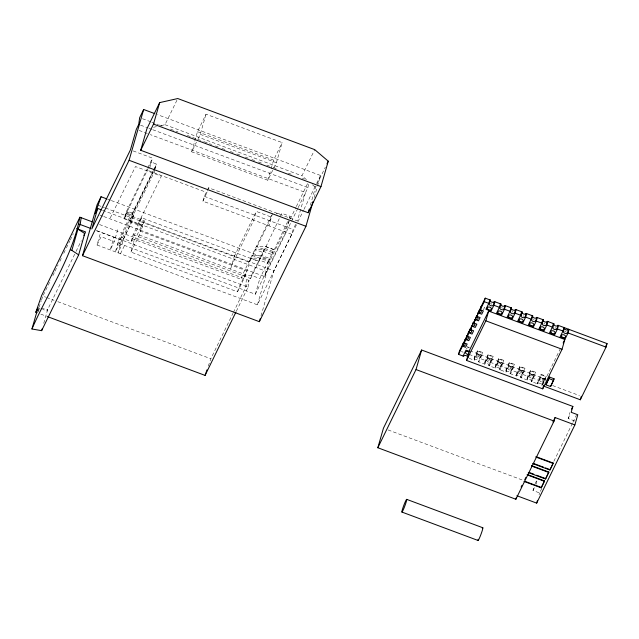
<?xml version="1.0" encoding="UTF-8"?>
<svg xmlns="http://www.w3.org/2000/svg" width="639" height="639" viewBox="0 0 639 639"><rect width="100%" height="100%" fill="white"/><g stroke="black" fill="none" stroke-linecap="round" stroke-linejoin="round"><path stroke-width="0.48" stroke-dasharray="3.19 2.4" d="M236.326 311.257L248.044 287.207L245.504 286.264L246.47 279.443L98.909 224.321M248.044 287.207L249.01 280.393L246.47 279.443M298.181 207.635L307.95 187.626L308.501 183.728M272.565 213.322L268.987 225.839M38.268 311.864L39.33 308.158L41.862 309.108M43.748 323.286L47.717 309.444L75.61 252.309M295.665 224.321L293.149 229.489L291.759 234.337L257.405 304.835L97.04 245.001L100.682 232.3M96.241 230.639L113.878 237.221L110.267 249.857L114.293 241.614L117.935 228.914M124.262 218.826L126.498 214.241L144.262 220.87L142.026 225.447L124.262 218.826L126.258 211.868L147.25 168.888M133.87 214.696L121.522 239.984L117.975 252.732L122.001 244.489L123.654 238.738L131.882 221.653L133.87 214.696L131.33 213.761L118.982 239.05L115.443 251.79L119.469 243.547L121.394 236.821L129.621 219.736M144.262 220.87L142.617 226.613L129.933 221.885L132.449 213.091L152.929 171.156M132.161 220.679L123.654 238.738L131.163 241.55L133.112 234.753L141.435 217.707L258.915 261.471L281.823 213.314L290.21 216.365L285.705 232.077L255.336 294.236L119.469 243.547M250.56 258.372L245.855 274.786L237.532 291.831L130.955 252.07L134.038 241.326L142.361 224.281M154.718 169.934L153.895 172.802L129.933 221.885M154.997 168.976L156.419 164.015L151.339 162.122L148.296 168.369M141.435 217.707L139.486 224.505L131.163 241.55M130.955 252.07L139.278 235.024L142.026 225.447M191.708 151.842L197.483 131.714L206.03 114.213L282.15 142.609L276.383 162.737L267.829 180.246L191.708 151.842L196.413 142.217M198.122 138.719L200.255 134.342L206.03 114.213M291.759 234.337L202.938 201.197L204.328 196.349L206.852 191.189M202.938 201.197L207.603 190.981M207.835 190.174L208.53 187.746L297.343 220.878L305.554 192.539L150.333 134.621M230.631 269.107L235.344 252.653M140.332 221.573L249.442 262.278L271.479 217.164L256.279 211.405L253.763 220.159L231.725 265.273M267.829 180.246L270.856 169.702M271.128 168.744L273.604 160.117L282.15 142.609M237.532 291.831L238.627 287.997L246.95 270.952L140.38 231.198L142.617 226.613M271.711 215.071L242.237 275.417L241.111 279.323L132.001 238.619M133.112 234.753L250.592 278.532L251.486 275.409L259.929 258.132L250.672 258.14L259.027 261.247L259.929 258.132M255.336 294.236L259.578 279.451M269.642 258.468L269.083 260.424L260.72 257.301L259.362 260.089L267.725 263.204L268.284 261.247L252.03 255.352L261.287 255.352L269.642 258.468L272.502 252.613L264.147 249.498L254.889 249.482L263.244 252.597L264.147 249.498L260.385 258.46M257.405 304.835L266.934 271.607L102.36 210.207M287.638 221.613L273.388 251.59L265.025 248.507L263.587 251.446L271.942 254.57L272.502 252.613M261.008 315.93L273.923 270.872L297.447 222.723M310.354 205.231L315.482 187.355L316.76 184.735M314.204 197.523L317.224 186.971M317.503 186.013L320.522 175.469L157.625 114.693M483.571 310.051L484.33 307.415L483.132 309.867M469.074 358.287L474.186 360.188L475.192 356.674A2.173 1.446 16 0 1 477.86 356.123A2.173 1.446 16 0 1 479.25 358.191L485.784 360.628A2.173 1.446 16 0 1 488.46 360.077A2.173 1.446 16 0 1 489.849 362.137L496.383 364.581A2.173 1.446 16 0 1 499.051 364.03A2.173 1.446 16 0 1 500.441 366.091L506.975 368.527A2.173 1.446 16 0 1 509.642 367.976A2.173 1.446 16 0 1 511.04 370.045L517.574 372.481A2.173 1.446 16 0 1 520.242 371.93A2.173 1.446 16 0 1 521.632 373.999L528.165 376.435A2.173 1.446 16 0 1 530.833 375.884A2.173 1.446 16 0 1 532.223 377.953L538.757 380.389A2.173 1.446 16 0 1 541.433 379.838A2.173 1.446 16 0 1 542.823 381.906L543.326 382.09L546.201 376.203L541.129 374.31L538.254 380.197L537.247 383.719L540.123 377.825L541.129 374.31M477.565 350.595L474.689 356.482L473.675 360.005L476.55 354.11L477.565 350.595L482.637 352.488L481.63 356.003L478.755 361.898L479.761 358.375L482.637 352.488M476.231 355.995L477.245 352.48M543.326 382.09L542.319 385.613L541.808 385.421A2.173 1.446 16 0 0 540.418 383.352A2.173 1.446 16 0 0 537.75 383.903L531.217 381.467A2.173 1.446 16 0 0 529.827 379.406A2.173 1.446 16 0 0 527.159 379.957L520.625 377.513A2.173 1.446 16 0 0 519.227 375.452A2.173 1.446 16 0 0 516.56 376.004L510.026 373.567A2.173 1.446 16 0 0 508.636 371.499A2.173 1.446 16 0 0 505.968 372.05L499.434 369.614A2.173 1.446 16 0 0 498.045 367.545A2.173 1.446 16 0 0 495.377 368.096L488.835 365.66A2.173 1.446 16 0 0 487.445 363.591A2.173 1.446 16 0 0 484.777 364.142L478.244 361.706L479.25 358.191M480.296 357.513A2.173 1.446 16 0 0 477.804 355.244A2.173 1.446 16 0 0 476.694 357.513A2.173 1.446 16 0 0 480.296 357.513L481.303 353.99A2.173 1.446 16 0 0 478.811 351.722A2.173 1.446 16 0 0 477.7 353.99A2.173 1.446 16 0 0 481.303 353.99M484.777 364.142L485.784 360.628M488.156 354.549L485.281 360.436L484.274 363.95L487.15 358.064L488.156 354.549L493.228 356.442L492.222 359.957L489.346 365.851L490.353 362.329L493.228 356.442M486.83 359.949L487.837 356.434M488.835 365.66L489.849 362.137M490.888 361.466A2.173 1.446 16 0 0 488.396 359.198A2.173 1.446 16 0 0 487.285 361.458A2.173 1.446 16 0 0 490.888 361.466L491.894 357.944A2.173 1.446 16 0 0 489.402 355.675A2.173 1.446 16 0 0 488.3 357.944A2.173 1.446 16 0 0 491.894 357.944M495.377 368.096L496.383 364.581M498.747 358.503L495.872 364.39L494.866 367.904L497.741 362.017L498.747 358.503L503.828 360.396L502.813 363.911L499.938 369.797L500.952 366.283L503.828 360.396M497.422 363.903L498.428 360.388M499.434 369.614L500.441 366.091M501.479 365.42A2.173 1.446 16 0 0 498.987 363.144A2.173 1.446 16 0 0 497.885 365.412A2.173 1.446 16 0 0 501.479 365.42L502.494 361.898A2.173 1.446 16 0 0 500.002 359.629A2.173 1.446 16 0 0 498.891 361.898A2.173 1.446 16 0 0 502.494 361.898M505.968 372.05L506.975 368.527M509.347 362.457L506.471 368.344L505.457 371.858L508.34 365.971L509.347 362.457L514.419 364.35L513.413 367.864L510.537 373.751L511.543 370.237L514.419 364.35M508.013 367.856L509.027 364.334M510.026 373.567L511.04 370.045M512.079 369.366A2.173 1.446 16 0 0 509.587 367.098A2.173 1.446 16 0 0 508.476 369.366A2.173 1.446 16 0 0 512.079 369.366L513.085 365.851A2.173 1.446 16 0 0 510.593 363.583A2.173 1.446 16 0 0 509.483 365.851A2.173 1.446 16 0 0 513.085 365.851M516.56 376.004L517.574 372.481M519.938 366.403L517.063 372.297L516.056 375.812L518.932 369.925L519.938 366.403L525.018 368.296L524.004 371.818L521.128 377.705L522.135 374.19L525.018 368.296M518.612 371.81L519.619 368.288M520.625 377.513L521.632 373.999M522.67 373.32A2.173 1.446 16 0 0 520.178 371.051A2.173 1.446 16 0 0 519.076 373.32A2.173 1.446 16 0 0 522.67 373.32L523.676 369.805A2.173 1.446 16 0 0 521.184 367.537A2.173 1.446 16 0 0 520.082 369.805A2.173 1.446 16 0 0 523.676 369.805M527.159 379.957L528.165 376.435M530.538 370.356L527.654 376.243L526.648 379.766L529.523 373.879L530.538 370.356L535.61 372.249L534.603 375.772L531.728 381.659L532.734 378.144L535.61 372.249M529.204 375.756L530.21 372.241M531.217 381.467L532.223 377.953M533.261 377.274A2.173 1.446 16 0 0 530.777 375.005A2.173 1.446 16 0 0 529.667 377.274A2.173 1.446 16 0 0 533.261 377.274L534.276 373.759A2.173 1.446 16 0 0 531.784 371.491A2.173 1.446 16 0 0 530.674 373.751A2.173 1.446 16 0 0 534.276 373.759M537.75 383.903L538.757 380.389M539.803 379.71L540.81 376.195M541.808 385.421L542.823 381.906M543.861 381.227A2.173 1.446 16 0 0 541.369 378.959A2.173 1.446 16 0 0 540.259 381.227A2.173 1.446 16 0 0 543.861 381.227L544.867 377.713A2.173 1.446 16 0 0 542.375 375.436A2.173 1.446 16 0 0 541.273 377.705A2.173 1.446 16 0 0 544.867 377.713M545.003 380.844L546.201 376.203M541.752 488.515L539.588 492.949L532.99 490.488L534.188 486.303M536.025 484.274L537.223 480.089M539.06 494.802L539.588 492.949M574.741 420.981L568.151 418.513L569.828 412.65M126.498 214.241L127.377 211.197L132.449 213.091M133.184 150.94L152.497 158.145L148.855 170.853L207.14 192.595M39.019 307.199L41.255 300.729M41.575 299.811L42.853 296.113L45.657 297.159M208.282 366.155L210.838 358.759L232.963 313.342M103.702 216.509L264.53 276.519L270.297 259.881L289.826 219.904M271.942 254.57L273.931 249.665L265.584 246.55L256.327 246.534L264.682 249.649M43.292 295.218L50.689 280.074M52.869 275.617L54.611 272.046M55.042 271.16L58.093 264.921M59.834 261.359L62.007 256.902M63.748 253.34L65.929 248.883M66.36 247.988L69.843 240.863M70.274 239.968L73.325 233.73M38.212 310.45L39.33 308.158M76.049 251.423L81.281 240.703M97.04 245.001L101.098 236.694L114.293 241.614M161.18 125.571L164.99 124.717L177.77 98.542M147.689 167.993L152.497 158.145M125.14 215.782L147.857 169.263M124.541 217.843L126.786 213.266L131.858 215.159L155.828 166.084M153.368 170.262L156.419 164.015M129.342 220.719L155.549 167.059M120.515 253.675L124.541 245.424M138.32 223.386L161.363 176.204L135.484 166.547L109.421 219.648M207.276 190.326L208.53 187.746M234.241 256.519L256.279 211.405M233.395 312.455L249.01 280.393M250.592 278.532L258.915 261.471M306.448 179.655L301.935 175.813L314.723 149.638M268.284 261.247L259.841 278.524L251.486 275.409L242.237 275.417M289.355 218.115L290.21 216.365M267.725 263.204L269.083 260.424M290.258 219.017L295.897 207.467M296.336 206.573L308.054 182.586M264.53 276.519L297.742 208.53M297.878 221.829L303.541 210.239M303.98 209.352L316.169 184.383M316.609 183.497L320.522 175.469M317.184 183.864L325.283 167.29M542.727 384.766L545.195 379.726L540.123 377.825M560.555 348.279L545.514 379.071L470.256 350.987M535.107 483.739L536.84 480.185M532.99 490.488L535.163 486.047M568.151 418.513L570.315 414.08M553.853 461.326L572.52 423.114M572.951 422.227L576.426 415.118M153.552 127.281L156.411 126.642M276.272 213.314L281.823 213.314M41.192 308.445L47.717 309.444L46.943 311.001L42.709 309.42M113.878 237.221L121.522 239.984M265.584 246.55L273.947 249.633M197.483 131.714L273.604 160.117M200.255 134.342L276.383 162.737M164.99 124.717L301.935 175.813M142.473 118.71L150.892 121.849M151.826 122.201L158.368 124.645M159.303 124.988L162.114 126.035M170.525 129.174L175.206 130.923M176.14 131.267L178.009 131.969M187.355 135.46L196.708 138.943M197.643 139.294L203.258 141.387M204.192 141.738L211.669 144.526M215.407 145.924L218.218 146.97M221.957 148.368L226.629 150.109M230.375 151.507L233.179 152.553M236.917 153.943L241.59 155.692M245.336 157.09L248.14 158.137M251.878 159.526L254.681 160.573M258.428 161.971L263.1 163.712M266.838 165.11L269.642 166.156M273.388 167.554L276.192 168.6M288.349 173.137L291.152 174.183M302.375 178.369L304.244 179.064M140.572 125.18L148.056 127.968M148.991 128.319L151.794 129.366M152.729 129.717L307.95 187.626M139.11 130.436L149.398 134.278M204.328 196.349L293.149 229.489M107.592 199.184L110.395 200.231M111.33 200.574L270.297 259.881M126.258 211.868L131.33 213.761M97.999 205.231L104.508 207.667M105.443 208.01L273.923 270.872M466.965 346.642L469.505 347.592M476.55 354.11L481.63 356.003M487.15 358.064L492.222 359.957M497.741 362.017L502.813 363.911M508.34 365.971L513.413 367.864M518.932 369.925L524.004 371.818M529.523 373.879L534.603 375.772M99.964 215.119L102.767 216.166M461.35 351.506L463.179 352.193M469.162 354.421L475.192 356.674M552.591 385.549L579.469 395.573M139.278 235.024L245.855 274.786M131.498 240.376L134.038 241.326M46.591 297.502L54.051 300.29M57.79 301.68L210.838 358.759M388.105 429.951L523.469 480.448M40.824 314.132L46.431 316.225M97.008 230.791L245.504 286.264M312.471 184.791L315.482 187.355M466.55 348.894A2.173 1.446 16 0 1 466.885 348.215M467.237 347.975A2.173 1.446 16 0 1 468.77 347.824M474.186 360.188A2.173 1.446 16 0 1 476.854 359.637A2.173 1.446 16 0 1 478.244 361.706M490.401 303.541A2.173 1.446 16 0 1 491.878 304.244M501.543 307.647A2.173 1.446 16 0 1 502.47 308.198M512.135 311.592A2.173 1.446 16 0 1 513.069 312.151M523.237 315.786A2.173 1.446 16 0 1 523.98 316.465M533.325 319.5A2.173 1.446 16 0 1 534.252 320.059M543.917 323.454A2.173 1.446 16 0 1 544.851 324.005M555.019 327.647A2.173 1.446 16 0 1 555.762 328.326M564.564 331.21A2.173 1.446 16 0 1 566.354 332.28M121.394 236.821L117.264 245.033L119.805 245.967L123.934 237.764L121.394 236.821"/><path stroke-width="0.96" d="M81.161 217.691L80.195 224.513L77.95 229.089L84.763 233.562L78.661 254.865L41.631 330.667L31.95 328.989C48.005 291.959 72.279 257.205 79.891 217.22L92.367 221.877M31.95 328.989L38.06 307.686L35.824 312.271L37.094 312.743M41.631 330.667L42.158 328.821M78.661 254.865L71.848 250.392L77.95 229.089M313.102 201.357L305.953 226.278L259.354 321.681L82.495 255.696L97.064 204.887L101.042 196.74L106.657 198.833M101.425 209.864L97.679 208.466L91.8 228.986L130.42 149.909L136.307 129.39L138.703 124.485L139.669 117.664L143.663 109.485L154.838 113.654M82.495 255.696L129.094 160.293L143.663 109.485M140.724 150.277L146.89 128.782L159.67 102.607L177.77 98.542L314.723 149.638L328.262 161.18L320.978 186.588L308.198 212.755L140.724 150.277L153.504 124.102L159.67 102.607M259.354 321.681L260.185 318.805M308.198 212.755L309.276 208.993M574.868 424.927L555.075 417.539L554.069 421.061L515.873 499.251L377.833 447.747L383.44 428.21L421.628 350.012L572.864 406.436L571.186 412.299L577.784 414.759L574.868 424.927L536.672 503.117L516.879 495.728M377.833 447.747L416.029 369.558L421.628 350.012M467.748 357.385A2.173 1.446 16 0 0 465.991 355.596A2.173 1.446 16 0 0 463.587 356.235L458.514 354.341L459.521 350.827L463.754 342.161A1.901 1.262 16 0 0 464.233 342.288M463.515 342.648L462.508 346.162L465.551 347.304L467.149 344.03L464.106 342.895L465.12 339.373M458.514 354.341L462.748 345.675L463.754 342.161M462.748 345.675A1.901 1.262 16 0 0 465.088 345.196A1.901 1.262 16 0 0 463.866 343.383L466.989 335.539A1.901 1.262 16 0 0 467.956 335.715M466.989 335.539L465.743 339.549L468.786 340.683L470.384 337.408L467.341 336.274M463.866 343.383L465.983 339.053A1.901 1.262 16 0 0 468.315 338.574A1.901 1.262 16 0 0 467.101 336.769L468.347 332.759M469.984 329.404L468.978 332.927L472.021 334.061L473.619 330.786L470.576 329.652L471.582 326.138M467.101 336.769L470.224 328.917A1.901 1.262 16 0 0 471.191 329.093M469.218 332.432A1.901 1.262 16 0 0 471.55 331.953A1.901 1.262 16 0 0 470.336 330.147L473.459 322.296A1.901 1.262 16 0 0 474.426 322.471M473.219 322.791L472.213 326.305L475.256 327.44L476.854 324.173L473.811 323.03L474.817 319.516M470.336 330.147L473.459 322.296M472.453 325.818A1.901 1.262 16 0 0 474.785 325.331A1.901 1.262 16 0 0 473.571 323.526L476.694 315.674A1.901 1.262 16 0 0 477.652 315.858M476.694 315.674L475.448 319.684L478.491 320.818L480.089 317.551L477.045 316.417M473.571 323.526L475.688 319.196A1.901 1.262 16 0 0 478.02 318.709A1.901 1.262 16 0 0 476.806 316.904L478.052 312.894M479.689 309.548L478.675 313.062L481.726 314.204L483.324 310.929L480.272 309.795L481.287 306.273M476.806 316.904L479.929 309.06A1.901 1.262 16 0 0 480.887 309.236M478.915 312.575A1.901 1.262 16 0 0 481.255 312.096A1.901 1.262 16 0 0 480.033 310.282L481.047 306.768L485.249 298.157L490.329 300.05A2.173 1.446 16 0 0 491.718 302.111A2.173 1.446 16 0 0 494.386 301.56L500.92 304.004A2.173 1.446 16 0 0 502.31 306.065A2.173 1.446 16 0 0 504.978 305.514L511.519 307.95A2.173 1.446 16 0 0 512.909 310.019A2.173 1.446 16 0 0 515.577 309.468L522.111 311.904A2.173 1.446 16 0 0 523.501 313.973A2.173 1.446 16 0 0 526.169 313.422L532.702 315.858A2.173 1.446 16 0 0 534.092 317.926A2.173 1.446 16 0 0 536.768 317.375L543.302 319.812A2.173 1.446 16 0 0 544.692 321.88A2.173 1.446 16 0 0 547.359 321.329L553.893 323.765A2.173 1.446 16 0 0 555.283 325.826A2.173 1.446 16 0 0 557.951 325.275L607.05 343.598L606.044 347.113L580.316 399.782L543.246 385.956M466.518 360.412L469.322 350.643L488.659 311.057L564.852 339.485L562.048 349.253L542.711 388.839L466.518 360.412L485.856 320.826L488.659 311.057M467.652 357.752L468.155 355.995M480.033 310.282L484.242 301.672L485.249 298.157M489.817 299.859L488.811 303.373L485.936 309.268L491.008 311.161L493.883 305.266L494.898 301.752M606.044 347.113L567.544 332.751A2.173 1.446 16 0 1 564.868 333.302A2.173 1.446 16 0 1 563.478 331.234L556.944 328.797A2.173 1.446 16 0 1 554.277 329.349A2.173 1.446 16 0 1 552.887 327.28L546.353 324.844A2.173 1.446 16 0 1 543.685 325.395A2.173 1.446 16 0 1 542.287 323.326L535.754 320.89A2.173 1.446 16 0 1 533.086 321.441A2.173 1.446 16 0 1 531.696 319.38L525.162 316.936A2.173 1.446 16 0 1 522.494 317.487A2.173 1.446 16 0 1 521.104 315.426L514.571 312.982A2.173 1.446 16 0 1 511.895 313.533A2.173 1.446 16 0 1 510.505 311.473L503.971 309.036A2.173 1.446 16 0 1 501.303 309.588A2.173 1.446 16 0 1 499.914 307.519L493.38 305.083A2.173 1.446 16 0 1 490.712 305.634A2.173 1.446 16 0 1 489.322 303.565L490.329 300.05M493.38 305.083L494.386 301.56M500.417 303.813L499.402 307.327L496.527 313.222L501.607 315.115L504.483 309.22L505.489 305.706M499.914 307.519L500.92 304.004M503.971 309.036L504.978 305.514M511.008 307.766L510.002 311.281L507.126 317.168L512.198 319.061L515.074 313.174L516.08 309.659M510.505 311.473L511.519 307.95M514.571 312.982L515.577 309.468M521.6 311.72L520.593 315.235L517.718 321.121L522.79 323.014L525.665 317.128L526.68 313.613M521.104 315.426L522.111 311.904M525.162 316.936L526.169 313.422M532.199 315.666L531.193 319.188L528.309 325.075L533.389 326.968L536.265 321.082L537.271 317.559M531.696 319.38L532.702 315.858M535.754 320.89L536.768 317.375M542.791 319.62L541.784 323.142L538.909 329.029L543.981 330.922L546.856 325.035L547.871 321.513M542.287 323.326L543.302 319.812M546.353 324.844L547.359 321.329M553.39 323.574L552.376 327.096L549.5 332.983L554.58 334.876L557.456 328.989L558.462 325.467M552.887 327.28L553.893 323.765M556.944 328.797L557.951 325.275M542.711 388.839L543.733 385.285M546.01 384.846L549.492 377.066L554.061 378.775L553.606 380.341L550.57 386.555L546.01 384.846L549.492 377.066M563.981 327.527L562.975 331.042L560.099 336.937L565.172 338.83L568.047 332.935L569.053 329.42M563.478 331.234L564.485 327.719A2.173 1.446 16 0 0 565.882 329.78A2.173 1.446 16 0 0 568.55 329.229L567.544 332.751M515.873 499.251L516.376 497.485M550.57 386.555L554.061 378.775M536.672 503.117L537.471 500.345M523.964 481.399L541.217 487.837L544.524 480.903L527.271 474.465M541.217 487.837L544.524 480.903M528.277 472.564L545.53 479.002L548.837 472.069L531.584 465.631M545.53 479.002L548.837 472.069M532.67 463.571L549.923 470.008L553.23 463.075L535.977 456.637L535.865 457.029L553.118 463.467L553.23 463.075M580.316 399.782L581.322 396.268M35.824 312.271L41.583 295.641L79.891 217.22M101.042 196.74L95.283 213.37L97.679 208.466M47.358 316.569L205.079 375.397L207.004 369.853M83.893 235.352L85.562 231.925L76.68 228.618M205.079 375.397L235.895 312.151M326.984 163.8L328.262 161.18M470.224 328.917L468.107 333.246A1.901 1.262 16 0 1 468.555 333.454M479.929 309.06L477.812 313.39A1.901 1.262 16 0 1 478.252 313.597M463.083 356.051L465.959 350.164L469.346 351.426M563.135 342.999L564.852 339.485M521.112 487.07L521.959 485.336M552.903 421.98L555.075 417.539M524.763 479.761L525.961 477.309M571.562 409.104L572.864 406.436M605.309 347.169L607.05 343.598M549.923 470.008L553.118 463.467M153.504 124.102L320.978 186.588M129.094 160.293L305.953 226.278M484.242 301.672L489.322 303.565M485.856 320.826L562.048 349.253M549.045 378.631L553.606 380.341M78.924 224.033L90.466 228.347M416.029 369.558L554.069 421.061M70.578 249.913L71.848 250.392M533.693 463.515L543.677 467.245M545.498 467.924L550.035 469.617M531.472 466.023L548.725 472.461M529.292 472.517L533.837 474.21M536.56 475.224L545.642 478.611M527.159 474.857L544.412 481.295M524.978 481.351L541.329 487.445M406.708 499.363A6.797 0.591 -69.5 0 1 403.465 509.371A6.797 0.591 -69.5 0 1 402.738 508.396A6.797 0.591 -69.5 0 1 406.708 499.363L482.828 527.766M401.899 512.055L478.02 540.458M474.577 320.003A1.901 1.262 16 0 1 475.017 320.219M471.342 326.625A1.901 1.262 16 0 1 471.782 326.841M464.88 339.868A1.901 1.262 16 0 1 465.687 340.355M481.047 306.768A1.901 1.262 16 0 1 481.486 306.976M468.651 354.262A2.173 1.446 16 0 1 465.871 353.319A2.173 1.446 16 0 1 466.374 351.434A2.173 1.446 16 0 1 469.234 352.049M482.293 528.333A6.797 0.591 -69.5 0 1 480.847 534.675A6.797 0.591 -69.5 0 1 478.132 539.324M487.733 309.268A2.173 1.446 16 0 0 491.327 309.276A2.173 1.446 16 0 0 488.835 307.008A2.173 1.446 16 0 0 487.733 309.268M498.324 313.222A2.173 1.446 16 0 0 501.927 313.23A2.173 1.446 16 0 0 499.434 310.961A2.173 1.446 16 0 0 498.324 313.222M508.924 317.176A2.173 1.446 16 0 0 512.518 317.184A2.173 1.446 16 0 0 510.026 314.907A2.173 1.446 16 0 0 508.924 317.176M519.515 321.129A2.173 1.446 16 0 0 523.109 321.129A2.173 1.446 16 0 0 520.625 318.861A2.173 1.446 16 0 0 519.515 321.129M530.106 325.083A2.173 1.446 16 0 0 533.709 325.083A2.173 1.446 16 0 0 531.217 322.815A2.173 1.446 16 0 0 530.106 325.083M540.706 329.037A2.173 1.446 16 0 0 544.3 329.037A2.173 1.446 16 0 0 541.808 326.769A2.173 1.446 16 0 0 540.706 329.037M551.297 332.991A2.173 1.446 16 0 0 554.9 332.991A2.173 1.446 16 0 0 552.408 330.722A2.173 1.446 16 0 0 551.297 332.991M561.889 336.937A2.173 1.446 16 0 0 565.491 336.945A2.173 1.446 16 0 0 562.999 334.676A2.173 1.446 16 0 0 561.889 336.937"/></g></svg>
